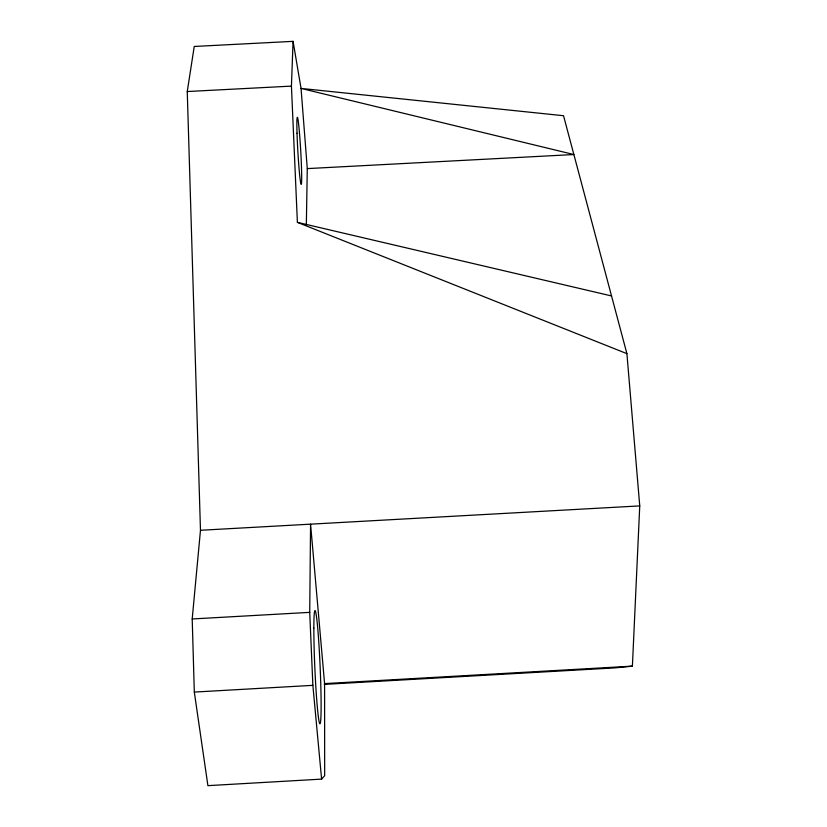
<?xml version="1.0" encoding="UTF-8"?>
<svg xmlns="http://www.w3.org/2000/svg" width="827" height="827" viewBox="0 0 827 827"><rect width="100%" height="100%" fill="white"/><g stroke="black" fill="none" stroke-linecap="round" stroke-linejoin="round"><path stroke-width="1.24" d="M321.6 779.117L312.864 685.345L309.722 612.362L310.57 524.163L324.587 683.609L324.67 775.705L321.6 779.117L207.908 785.65L194.314 692.075L192.205 618.968L200.475 530.272L187.253 91.539L194.242 46.467L293.068 41.35L301.049 88.427L307.282 168.605L306.331 225.12M324.267 684.384L614.864 667.896L632.397 666.148L639.747 505.897L626.907 353.656L297.389 222.349L291.435 86.111L293.068 41.35M192.205 618.968L309.722 612.362M324.587 683.609L632.397 666.148M194.314 692.075L312.864 685.345M200.475 530.272L639.747 505.897M187.253 91.539L291.435 86.111M307.282 168.605L573.866 154.535L301.049 88.427L563.528 115.718L626.907 353.656M297.389 222.349L611.535 295.952M297.027 133.219A33.618 1.447 86.7 0 0 301.193 184.39A33.618 1.447 86.7 0 0 299.632 134.915A33.618 1.447 86.7 0 0 297.027 133.219M313.846 628.158A56.649 2.667 87.5 0 0 319.305 722.405A56.649 2.667 87.5 0 0 319.387 651.934A56.649 2.667 87.5 0 0 313.846 628.158"/></g></svg>
